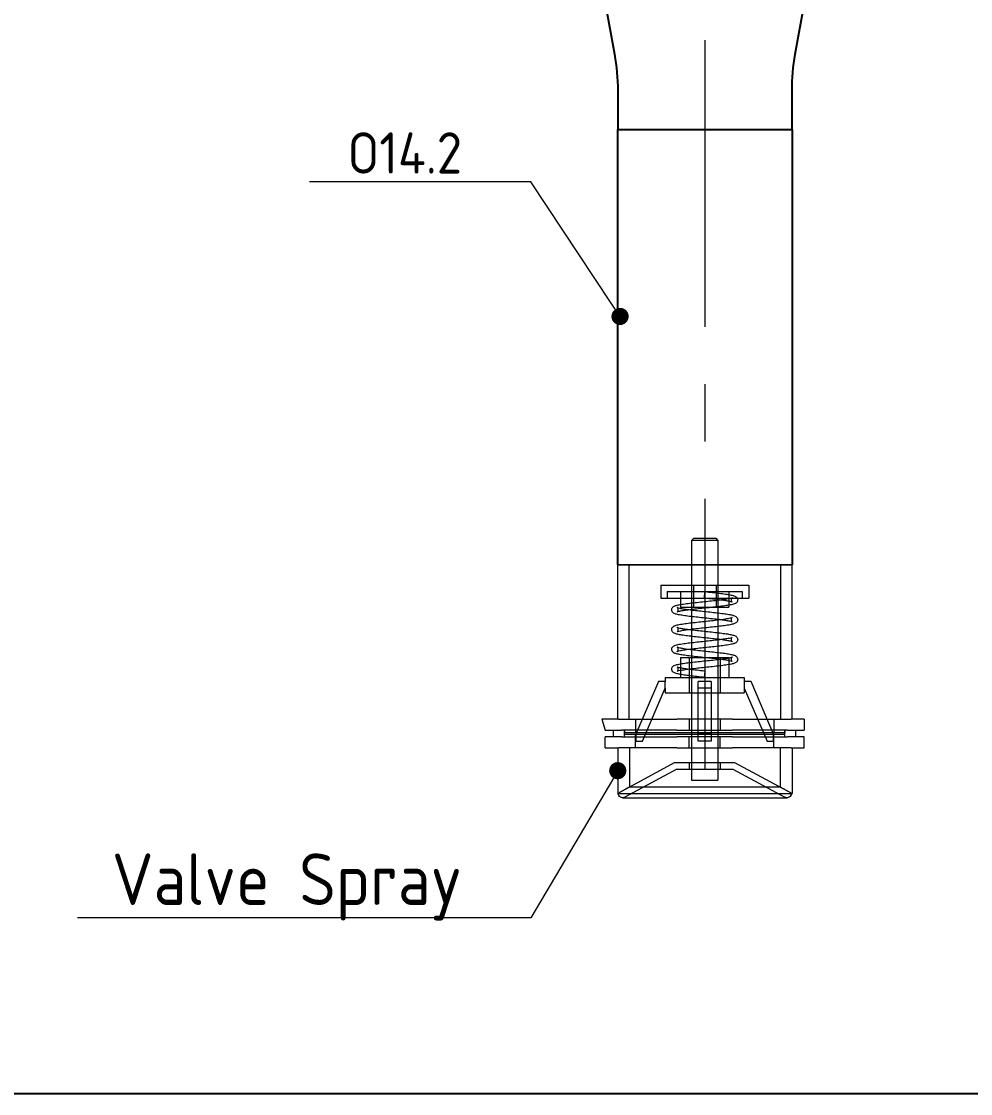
# Model space of a CAD drawing. Header units: millimetres. Extents: x -46397 to 283259, y -8690 to 23983.
# Drawn here: x 183591.6 to 184005.5, y -1791.9 to -1324.3 of the extents above; entities that cross this region are included whole.
import ezdxf
from ezdxf import colors
from ezdxf.entities.mleader import LeaderData, LeaderLine
from ezdxf.math import Vec2, Vec3

# ---------------------------------------------------------------- set-up
doc = ezdxf.new("R2010")
doc.units = ezdxf.units.MM
doc.linetypes.add('CENTER', pattern=[2, 1.25, -0.25, 0.25, -0.25])
for name, color, linetype, lineweight in [('Dtext', 255, 'Continuous', 20), ('DUONGTAM', 1, 'CENTER', 0), ('NETCHINH', 7, 'Continuous', 9), ('ĐƯỜNG ĐẬM', 255, 'Continuous', 25)]:
    doc.layers.add(name, color=color, linetype=linetype, lineweight=lineweight)
doc.styles.add('Arial', font='arial.ttf')
doc.styles.add('Chu va so', font='arial.ttf')
doc.styles.add('TCVN', font='arial.ttf')

# ---------------------------------------------------------------- blocks, each defined once
blk = doc.blocks.new('_Dot')
at = {"color": 0, "linetype": 'ByBlock', "lineweight": -2}
blk.add_line((-0.5, 0), (-1, 0), dxfattribs=at)
at = {"color": 0, "linetype": 'ByBlock', "const_width": 0.5}
blk.add_lwpolyline([(-0.25, 0, 1), (0.25, 0, 1)], format="xyb", close=True, dxfattribs=at)
blk = doc.blocks.new('*U1826')
at = {"lineweight": 25}
for points in [[(0, 0), (2725.31, 0), (2725.31, 1785.22), (0, 1785.22)], [(0, 0), (2060.6, 0), (2060.6, 1785.22), (0, 1785.22)]]:
    blk.add_lwpolyline(points, close=True, dxfattribs=at)
at = {"layer": 'Dtext', "ltscale": 0.1}
for tag, p, height, style in [('REV_3', (2078.16, 670.53), 11.87, 'TCVN'), ('FOR_APPROVAL3', (2196.87, 669.7, -0.11), 14.24, 'TCVN'), ('REV_2', (2078.16, 626.22), 11.87, 'TCVN'), ('FOR_APPROVAL2', (2196.87, 625.38, -0.11), 14.24, 'TCVN'), ('REV_1', (2078.16, 581.9), 11.87, 'TCVN'), ('FOR_APPROVAL1', (2196.87, 581.07, -0.1), 14.24, 'TCVN'), ('NGUOI_VE', (2323.34, 536.96, -0.1), 14.24, 'TCVN'), ('NGUOI_KIEM_2', (2449.21, 536.96, -0.12), 14.24, 'TCVN'), ('NGUOI_DUYET', (2601.25, 536.96, -0.12), 14.24, 'TCVN'), ('REV_0', (2078.16, 537.59), 11.87, 'TCVN'), ('1.1_A4', (2608.88, 27.03, -0.11), 14.24, 'Chu va so'), ('A4_A4', (2656.27, 27.03, -0.11), 14.24, 'Chu va so'), ('REV.', (2695.31, 27.03, -0.11), 14.24, 'Chu va so')]:
    blk.add_attdef(tag, p, '', height=height, dxfattribs=dict(at, style=style))
for tag, p, height, style, width in [('NGAY_REV03', (2108.24, 669.7, -0.11), 12.34, 'TCVN', 0.95), ('NGAY_REV02', (2108.24, 625.38, -0.11), 12.34, 'TCVN', 0.95), ('NGAY_REV01', (2108.24, 581.07, -0.11), 12.34, 'TCVN', 0.95), ('NGAY_REV0', (2108.24, 536.75, -0.12), 12.34, 'TCVN', 0.95), ('DWD.NO', (2107.14, 11.56, -0.11), 18.99, 'Chu va so', 0.85)]:
    blk.add_attdef(tag, p, '', height=height, dxfattribs=dict(at, style=style, width=width))
at = {"layer": 'Dtext', "lineweight": 25, "ltscale": 0.1, "style": 'Chu va so'}
for tag, p, height in [('PROJECT_CODE', (2244.4, 223.15), 28.49), ('TITLE1', (2121.03, 170.18, -0.11), 18.99), ('TITLE2', (2121.03, 125.52, -0.11), 18.99), ('TITLE3', (2121.03, 81.21, -0.11), 18.99)]:
    blk.add_attdef(tag, p, '', height=height, dxfattribs=at)

msp = doc.modelspace()

# ---------------------------------------------------------------- linework, layer by layer
at = {"color": 100, "linetype": 'Continuous', "lineweight": 0, "ltscale": 10, "extrusion": (6.89019e-16, 1, 0)}
for p, q in [((183884.74, -1549.71, -1.5), (183883.79, -1550.67, -1.5)), ((183895.3, -1550.67, -1.5), (183883.79, -1550.67, -1.5)), ((183883.79, -1550.67, -1.5), (183883.79, -1655.22, -1.5)), ((183884.74, -1549.71, -1.5), (183894.34, -1549.71, -1.5)), ((183894.34, -1549.71, -1.5), (183895.3, -1550.67, -1.5)), ((183895.3, -1550.67, -1.5), (183895.3, -1655.22, -1.5)), ((183851.62, -1628.67, -1.5), (183851.62, -1561.32, -1.5)), ((183856.57, -1628.67, -1.5), (183856.57, -1561.32, -1.5)), ((183922.67, -1628.67, -1.5), (183922.67, -1561.32, -1.5)), ((183927.62, -1628.67, -1.5), (183927.62, -1561.32, -1.5)), ((183870.36, -1570.16, -1.5), (183896.12, -1570.16, -1.5)), ((183870.36, -1570.16, -1.5), (183870.36, -1575.91, -1.5)), ((183884.6, -1570.16, -1.5), (183884.6, -1579.75, -1.5)), ((183894.48, -1570.16, -1.5), (183894.48, -1579.75, -1.5)), ((183896.12, -1570.16, -1.5), (183908.72, -1570.16, -1.5)), ((183908.72, -1570.16, -1.5), (183908.72, -1575.91, -1.5)), ((183873.23, -1573.03, -1.5), (183895.13, -1573.03, -1.5)), ((183873.23, -1573.03, -1.5), (183873.23, -1575.91, -1.5)), ((183878.99, -1573.03, -1.5), (183878.99, -1579.75, -1.5)), ((183895.13, -1573.03, -1.5), (183905.85, -1573.03, -1.5)), ((183900.09, -1573.03, -1.5), (183900.09, -1579.75, -1.5)), ((183905.85, -1573.03, -1.5), (183905.85, -1575.91, -1.5)), ((183870.36, -1575.91, -1.5), (183896.12, -1575.91, -1.5)), ((183878.99, -1579.75, -1.5), (183893.16, -1579.75, -1.5)), ((183893.16, -1579.75, -1.5), (183900.09, -1579.75, -1.5)), ((183896.12, -1575.91, -1.5), (183908.72, -1575.91, -1.5)), ((183878.99, -1601.81, -1.5), (183889.54, -1601.81, -1.5)), ((183878.99, -1601.81, -1.5), (183878.99, -1610.44, -1.5)), ((183882.83, -1601.81, -1.5), (183882.83, -1617.16, -1.5)), ((183889.54, -1601.81, -1.5), (183900.09, -1601.81, -1.5)), ((183896.25, -1601.81, -1.5), (183896.25, -1617.16, -1.5)), ((183900.09, -1601.81, -1.5), (183900.09, -1610.44, -1.5)), ((183889.54, -1609, -1.5), (183889.69, -1607.57, -1.5)), ((183869.33, -1612.21, -1.5), (183859.48, -1635.23, -1.5)), ((183872.28, -1612.21, -1.5), (183869.33, -1612.21, -1.5)), ((183872.28, -1610.44, -1.5), (183889.54, -1610.44, -1.5)), ((183872.28, -1610.44, -1.5), (183872.28, -1612.21, -1.5)), ((183872.28, -1615.09, -1.5), (183872.28, -1612.21, -1.5)), ((183892.42, -1612.21, -1.5), (183886.66, -1612.21, -1.5)), ((183886.66, -1635.23, -1.5), (183886.66, -1612.21, -1.5)), ((183889.39, -1610.43, -1.5), (183889.54, -1609, -1.5)), ((183889.54, -1610.44, -1.5), (183906.81, -1610.44, -1.5)), ((183892.42, -1612.21, -1.5), (183892.42, -1635.23, -1.5)), ((183906.81, -1610.44, -1.5), (183906.81, -1612.21, -1.5)), ((183906.81, -1612.21, -1.5), (183906.81, -1615.09, -1.5)), ((183909.75, -1612.21, -1.5), (183906.81, -1612.21, -1.5)), ((183919.6, -1635.23, -1.5), (183909.75, -1612.21, -1.5)), ((183862.36, -1638.26, -1.5), (183872.28, -1615.09, -1.5)), ((183872.28, -1615.09, -1.5), (183872.28, -1617.16, -1.5)), ((183872.28, -1617.16, -1.5), (183889.54, -1617.16, -1.5)), ((183892.42, -1615.09, -1.5), (183886.66, -1615.09, -1.5)), ((183889.54, -1617.16, -1.5), (183906.81, -1617.16, -1.5)), ((183906.81, -1615.09, -1.5), (183916.72, -1638.26, -1.5)), ((183906.81, -1615.09, -1.5), (183906.81, -1617.16, -1.5)), ((183851.98, -1628.67, -1.5), (183844.67, -1628.67, -1.5)), ((183844.67, -1628.67, -1.5), (183846.14, -1633.46, -1.5)), ((183851.98, -1628.67, -1.5), (183877.38, -1628.67, -1.5)), ((183859.33, -1628.67, -1.5), (183859.33, -1634.42, -1.5)), ((183901.7, -1628.67, -1.5), (183877.38, -1628.67, -1.5)), ((183882.83, -1628.67, -1.5), (183882.83, -1633.46, -1.5)), ((183896.25, -1628.67, -1.5), (183896.25, -1633.46, -1.5)), ((183901.7, -1628.67, -1.5), (183927.26, -1628.67, -1.5)), ((183919.75, -1628.67, -1.5), (183919.75, -1634.42, -1.5)), ((183932.94, -1628.67, -1.5), (183927.26, -1628.67, -1.5)), ((183932.94, -1628.67, -1.5), (183932.94, -1633.46, -1.5)), ((183846.14, -1633.46, -1.5), (183853.45, -1633.46, -1.5)), ((183853.45, -1636.34, -1.5), (183846.14, -1636.34, -1.5)), ((183846.14, -1641.13, -1.5), (183846.14, -1636.34, -1.5)), ((183849.73, -1636.34, -1.5), (183849.73, -1633.46, -1.5)), ((183877.38, -1633.46, -1.5), (183853.45, -1633.46, -1.5)), ((183853.45, -1636.34, -1.5), (183877.38, -1636.34, -1.5)), ((183854.53, -1633.46, -1.5), (183854.53, -1634.42, -1.5)), ((183854.53, -1636.34, -1.5), (183854.53, -1633.46, -1.5)), ((183854.53, -1634.42, -1.5), (183924.55, -1634.42, -1.5)), ((183924.55, -1635.38, -1.5), (183854.53, -1635.38, -1.5)), ((183854.53, -1636.34, -1.5), (183854.53, -1635.38, -1.5)), ((183859.33, -1641.13, -1.5), (183859.33, -1635.38, -1.5)), ((183859.48, -1635.23, -1.5), (183859.48, -1638.26, -1.5)), ((183877.38, -1633.46, -1.5), (183901.7, -1633.46, -1.5)), ((183901.7, -1636.34, -1.5), (183877.38, -1636.34, -1.5)), ((183882.83, -1641.13, -1.5), (183882.83, -1636.34, -1.5)), ((183892.42, -1635.23, -1.5), (183886.66, -1635.23, -1.5)), ((183886.66, -1638.26, -1.5), (183886.66, -1635.23, -1.5)), ((183892.42, -1635.23, -1.5), (183892.42, -1638.26, -1.5)), ((183896.25, -1641.13, -1.5), (183896.25, -1636.34, -1.5)), ((183925.63, -1633.46, -1.5), (183901.7, -1633.46, -1.5)), ((183901.7, -1636.34, -1.5), (183925.63, -1636.34, -1.5)), ((183919.6, -1638.26, -1.5), (183919.6, -1635.23, -1.5)), ((183919.75, -1641.13, -1.5), (183919.75, -1635.38, -1.5)), ((183924.55, -1633.46, -1.5), (183924.55, -1634.42, -1.5)), ((183924.55, -1636.34, -1.5), (183924.55, -1633.46, -1.5)), ((183924.55, -1636.34, -1.5), (183924.55, -1635.38, -1.5)), ((183925.63, -1633.46, -1.5), (183932.94, -1633.46, -1.5)), ((183932.94, -1636.34, -1.5), (183925.63, -1636.34, -1.5)), ((183929.35, -1636.34, -1.5), (183929.35, -1633.46, -1.5)), ((183932.94, -1641.13, -1.5), (183932.94, -1636.34, -1.5)), ((183846.14, -1641.13, -1.5), (183851.98, -1641.13, -1.5)), ((183851.62, -1641.13, -1.5), (183851.62, -1661.11, -1.5)), ((183877.38, -1641.13, -1.5), (183851.98, -1641.13, -1.5)), ((183856.78, -1641.13, -1.5), (183856.78, -1658.13, -1.5)), ((183859.48, -1638.26, -1.5), (183862.36, -1638.26, -1.5)), ((183877.38, -1641.13, -1.5), (183901.7, -1641.13, -1.5)), ((183892.42, -1638.26, -1.5), (183886.66, -1638.26, -1.5)), ((183927.26, -1641.13, -1.5), (183901.7, -1641.13, -1.5)), ((183916.72, -1638.26, -1.5), (183919.6, -1638.26, -1.5)), ((183922.47, -1641.13, -1.5), (183922.47, -1658.13, -1.5)), ((183927.26, -1641.13, -1.5), (183932.94, -1641.13, -1.5)), ((183927.62, -1641.13, -1.5), (183927.62, -1661.11, -1.5)), ((183876.57, -1647.55, -1.5), (183851.62, -1661.11, -1.5)), ((183877.34, -1650.43, -1.5), (183854.72, -1662.64, -1.5)), ((183876.57, -1647.55, -1.5), (183890.72, -1647.55, -1.5)), ((183877.34, -1650.43, -1.5), (183890.65, -1650.43, -1.5)), ((183882.83, -1647.55, -1.5), (183882.83, -1650.43, -1.5)), ((183890.65, -1650.43, -1.5), (183901.74, -1650.43, -1.5)), ((183890.72, -1647.55, -1.5), (183902.51, -1647.55, -1.5)), ((183896.25, -1647.55, -1.5), (183896.25, -1650.43, -1.5)), ((183901.74, -1650.43, -1.5), (183924.52, -1662.64, -1.5)), ((183902.51, -1647.55, -1.5), (183927.62, -1661.11, -1.5)), ((183883.79, -1655.22, -1.5), (183895.3, -1655.22, -1.5)), ((183856.78, -1658.13, -1.5), (183851.62, -1661.11, -1.5)), ((183856.78, -1658.13, -1.5), (183922.47, -1658.13, -1.5)), ((183922.47, -1658.13, -1.5), (183927.62, -1661.11, -1.5)), ((183851.62, -1661.11, -1.5), (183892.86, -1661.11, -1.5)), ((183852.1, -1661.94, -1.5), (183851.62, -1661.11, -1.5)), ((183851.62, -1661.11, -1.5), (183927.62, -1661.11, -1.5)), ((183853.76, -1662.9, -1.5), (183925.48, -1662.9, -1.5)), ((183892.86, -1661.11, -1.5), (183927.62, -1661.11, -1.5)), ((183927.14, -1661.94, -1.5), (183927.62, -1661.11, -1.5))]:
    msp.add_line(p, q, dxfattribs=at)
at = {"color": 2, "linetype": 'Continuous', "lineweight": 0, "ltscale": 10, "extrusion": (6.89019e-16, 1, 0)}
for p, q in [((183851.62, -1561.32, -3), (183889.54, -1561.32, -3)), ((183927.62, -1561.32, -1.5), (183851.62, -1561.32, -1.5))]:
    msp.add_line(p, q, dxfattribs=at)
at = {"color": 100, "linetype": 'Continuous', "lineweight": 0, "ltscale": 10}
msp.add_line((183851.62, -1561.32, -1.5), (183927.62, -1561.32, -1.5), dxfattribs=at)
at = {"color": 100, "linetype": 'Continuous', "lineweight": 0, "ltscale": 10, "extrusion": (0, 0, -1)}
for centre, start, end in [((-183853.76, -1660.98, 1.5), 270, 330), ((-183853.76, -1660.98, 1.5), 240, 270), ((-183925.48, -1660.98, 1.5), 270, 300), ((-183925.48, -1660.98, 1.5), 210, 270)]:
    msp.add_arc(centre, 1.92, start, end, dxfattribs=at)
at = {"color": 100, "linetype": 'Continuous', "lineweight": 0, "ltscale": 10}
for points, knots in [([(183889.39, -1610.43, -1.5), (183888.31, -1610.32, -1.5), (183887.22, -1610.2, -1.5), (183885.13, -1609.97, -1.5), (183884.12, -1609.86, -1.5), (183882.22, -1609.63, -1.5), (183881.33, -1609.51, -1.5), (183879.72, -1609.28, -1.5), (183879, -1609.16, -1.5), (183877.75, -1608.92, -1.5), (183877.23, -1608.8, -1.5), (183876.55, -1608.56, -1.5), (183876.32, -1608.48, -1.5), (183875.87, -1608.21, -1.5), (183875.61, -1608.03, -1.5), (183875.32, -1607.56, -1.5), (183875.24, -1607.41, -1.5), (183875.15, -1607.02, -1.5), (183875.14, -1606.77, -1.5), (183875.22, -1606.34, -1.5), (183875.3, -1606.15, -1.5), (183875.5, -1605.82, -1.5), (183875.63, -1605.69, -1.5), (183875.89, -1605.46, -1.5), (183876.04, -1605.37, -1.5), (183876.46, -1605.15, -1.5), (183876.73, -1605.05, -1.5), (183877.57, -1604.81, -1.5), (183878.2, -1604.67, -1.5), (183879.7, -1604.41, -1.5), (183880.57, -1604.28, -1.5), (183882.41, -1604.03, -1.5), (183883.38, -1603.92, -1.5), (183885.41, -1603.68, -1.5), (183886.47, -1603.57, -1.5), (183888.62, -1603.34, -1.5), (183889.71, -1603.22, -1.5), (183891.85, -1602.99, -1.5), (183892.92, -1602.88, -1.5), (183894.92, -1602.65, -1.5), (183895.88, -1602.54, -1.5), (183897.62, -1602.31, -1.5), (183898.42, -1602.2, -1.5), (183899.78, -1601.98, -1.5), (183900.35, -1601.87, -1.5), (183901.2, -1601.67, -1.5), (183901.5, -1601.56, -1.5), (183901.55, -1601.53, -1.5), (183901.55, -1601.53, -1.5), (183901.55, -1601.53, -1.5), (183901.52, -1601.55, -1.5), (183901.41, -1601.64, -1.5), (183901.36, -1601.69, -1.5), (183901.22, -1601.87, -1.5), (183901.14, -1602.02, -1.5), (183901.07, -1602.3, -1.5), (183901.05, -1602.41, -1.5), (183901.05, -1602.72, -1.5), (183901.1, -1602.92, -1.5), (183901.24, -1603.21, -1.5), (183901.32, -1603.32, -1.5), (183901.45, -1603.45, -1.5), (183901.5, -1603.49, -1.5), (183901.55, -1603.52, -1.5), (183901.55, -1603.52, -1.5), (183901.55, -1603.52, -1.5), (183901.55, -1603.52, -1.5), (183901.5, -1603.5, -1.5), (183901.41, -1603.46, -1.5), (183901.08, -1603.36, -1.5), (183900.78, -1603.28, -1.5), (183899.96, -1603.11, -1.5), (183899.4, -1603.01, -1.5), (183898.08, -1602.81, -1.5), (183897.29, -1602.7, -1.5), (183895.56, -1602.48, -1.5), (183894.6, -1602.37, -1.5), (183892.61, -1602.14, -1.5), (183891.55, -1602.03, -1.5), (183889.43, -1601.8, -1.5), (183888.34, -1601.69, -1.5), (183886.23, -1601.46, -1.5), (183885.18, -1601.35, -1.5), (183883.21, -1601.12, -1.5), (183882.26, -1601, -1.5), (183880.54, -1600.77, -1.5), (183879.75, -1600.66, -1.5), (183878.38, -1600.42, -1.5), (183877.79, -1600.3, -1.5), (183876.77, -1600.03, -1.5), (183876.37, -1599.92, -1.5), (183875.82, -1599.53, -1.5), (183875.72, -1599.45, -1.5), (183875.52, -1599.24, -1.5), (183875.42, -1599.11, -1.5), (183875.23, -1598.74, -1.5), (183875.15, -1598.48, -1.5), (183875.15, -1598, -1.5), (183875.2, -1597.78, -1.5), (183875.36, -1597.41, -1.5), (183875.46, -1597.25, -1.5), (183875.71, -1596.98, -1.5), (183875.84, -1596.88, -1.5), (183876.16, -1596.66, -1.5), (183876.34, -1596.58, -1.5), (183876.93, -1596.34, -1.5), (183877.38, -1596.23, -1.5), (183878.6, -1595.96, -1.5), (183879.43, -1595.82, -1.5), (183881.2, -1595.56, -1.5), (183882.12, -1595.44, -1.5), (183884.07, -1595.2, -1.5), (183885.1, -1595.08, -1.5), (183887.21, -1594.85, -1.5), (183888.3, -1594.74, -1.5), (183890.46, -1594.51, -1.5), (183891.54, -1594.39, -1.5), (183893.62, -1594.17, -1.5), (183894.63, -1594.05, -1.5), (183896.51, -1593.83, -1.5), (183897.38, -1593.71, -1.5), (183898.92, -1593.49, -1.5), (183899.6, -1593.38, -1.5), (183900.68, -1593.17, -1.5), (183901.11, -1593.06, -1.5), (183901.46, -1592.94, -1.5), (183901.54, -1592.91, -1.5), (183901.55, -1592.9, -1.5), (183901.55, -1592.9, -1.5), (183901.55, -1592.9, -1.5), (183901.53, -1592.91, -1.5), (183901.44, -1592.99, -1.5), (183901.39, -1593.03, -1.5), (183901.25, -1593.19, -1.5), (183901.16, -1593.34, -1.5), (183901.07, -1593.63, -1.5), (183901.05, -1593.76, -1.5), (183901.05, -1594.09, -1.5), (183901.1, -1594.28, -1.5), (183901.23, -1594.57, -1.5), (183901.32, -1594.68, -1.5), (183901.45, -1594.82, -1.5), (183901.5, -1594.86, -1.5), (183901.54, -1594.89, -1.5), (183901.55, -1594.89, -1.5), (183901.55, -1594.89, -1.5), (183901.55, -1594.89, -1.5), (183901.5, -1594.87, -1.5), (183901.41, -1594.83, -1.5), (183901.09, -1594.73, -1.5), (183900.79, -1594.65, -1.5), (183899.98, -1594.48, -1.5), (183899.43, -1594.38, -1.5), (183898.11, -1594.18, -1.5), (183897.32, -1594.07, -1.5), (183895.6, -1593.85, -1.5), (183894.64, -1593.74, -1.5), (183892.65, -1593.52, -1.5), (183891.59, -1593.4, -1.5), (183889.47, -1593.18, -1.5), (183888.38, -1593.06, -1.5), (183886.27, -1592.83, -1.5), (183885.22, -1592.72, -1.5), (183883.24, -1592.49, -1.5), (183882.3, -1592.38, -1.5), (183880.57, -1592.14, -1.5), (183879.78, -1592.03, -1.5), (183878.4, -1591.79, -1.5), (183877.81, -1591.67, -1.5), (183876.79, -1591.4, -1.5), (183876.38, -1591.29, -1.5), (183875.84, -1590.91, -1.5), (183875.74, -1590.83, -1.5), (183875.53, -1590.62, -1.5), (183875.43, -1590.49, -1.5), (183875.23, -1590.12, -1.5), (183875.15, -1589.85, -1.5), (183875.15, -1589.37, -1.5), (183875.2, -1589.15, -1.5), (183875.35, -1588.78, -1.5), (183875.46, -1588.62, -1.5), (183875.7, -1588.35, -1.5), (183875.83, -1588.25, -1.5), (183876.15, -1588.03, -1.5), (183876.34, -1587.95, -1.5), (183876.93, -1587.71, -1.5), (183877.37, -1587.59, -1.5), (183878.59, -1587.33, -1.5), (183879.41, -1587.19, -1.5), (183881.18, -1586.93, -1.5), (183882.11, -1586.81, -1.5), (183884.06, -1586.57, -1.5), (183885.09, -1586.45, -1.5), (183887.19, -1586.22, -1.5), (183888.28, -1586.11, -1.5), (183890.44, -1585.88, -1.5), (183891.53, -1585.76, -1.5), (183893.61, -1585.54, -1.5), (183894.62, -1585.42, -1.5), (183896.49, -1585.19, -1.5), (183897.37, -1585.08, -1.5), (183898.91, -1584.86, -1.5), (183899.59, -1584.75, -1.5), (183900.68, -1584.53, -1.5), (183901.1, -1584.43, -1.5), (183901.46, -1584.31, -1.5), (183901.53, -1584.28, -1.5), (183901.55, -1584.27, -1.5), (183901.55, -1584.27, -1.5), (183901.55, -1584.27, -1.5), (183901.53, -1584.28, -1.5), (183901.44, -1584.35, -1.5), (183901.39, -1584.4, -1.5), (183901.25, -1584.56, -1.5), (183901.16, -1584.71, -1.5), (183901.07, -1585, -1.5), (183901.05, -1585.13, -1.5), (183901.05, -1585.45, -1.5), (183901.1, -1585.65, -1.5), (183901.23, -1585.94, -1.5), (183901.32, -1586.05, -1.5), (183901.45, -1586.19, -1.5), (183901.5, -1586.22, -1.5), (183901.54, -1586.25, -1.5), (183901.55, -1586.26, -1.5), (183901.55, -1586.26, -1.5), (183901.55, -1586.25, -1.5), (183901.5, -1586.23, -1.5), (183901.41, -1586.2, -1.5), (183901.09, -1586.1, -1.5), (183900.79, -1586.02, -1.5), (183899.98, -1585.85, -1.5), (183899.43, -1585.75, -1.5), (183898.11, -1585.55, -1.5), (183897.32, -1585.44, -1.5), (183895.6, -1585.22, -1.5), (183894.64, -1585.11, -1.5), (183892.65, -1584.88, -1.5), (183891.59, -1584.77, -1.5), (183889.47, -1584.54, -1.5), (183888.39, -1584.43, -1.5), (183886.27, -1584.2, -1.5), (183885.22, -1584.09, -1.5), (183883.25, -1583.86, -1.5), (183882.3, -1583.74, -1.5), (183880.58, -1583.51, -1.5), (183879.79, -1583.39, -1.5), (183878.4, -1583.16, -1.5), (183877.81, -1583.04, -1.5), (183876.79, -1582.77, -1.5), (183876.39, -1582.66, -1.5), (183875.84, -1582.28, -1.5), (183875.74, -1582.2, -1.5), (183875.53, -1581.99, -1.5), (183875.43, -1581.86, -1.5), (183875.23, -1581.48, -1.5), (183875.15, -1581.22, -1.5), (183875.15, -1580.74, -1.5), (183875.2, -1580.52, -1.5), (183875.35, -1580.15, -1.5), (183875.46, -1579.99, -1.5), (183875.7, -1579.72, -1.5), (183875.83, -1579.61, -1.5), (183876.15, -1579.4, -1.5), (183876.34, -1579.32, -1.5), (183876.93, -1579.08, -1.5), (183877.37, -1578.96, -1.5), (183878.59, -1578.7, -1.5), (183879.41, -1578.56, -1.5), (183881.18, -1578.3, -1.5), (183882.11, -1578.17, -1.5), (183884.05, -1577.94, -1.5), (183885.09, -1577.82, -1.5), (183887.19, -1577.59, -1.5), (183888.28, -1577.47, -1.5), (183890.44, -1577.25, -1.5), (183891.52, -1577.13, -1.5), (183893.61, -1576.9, -1.5), (183894.62, -1576.79, -1.5), (183896.49, -1576.56, -1.5), (183897.37, -1576.45, -1.5), (183898.91, -1576.23, -1.5), (183899.59, -1576.11, -1.5), (183900.68, -1575.9, -1.5), (183901.1, -1575.8, -1.5), (183901.46, -1575.68, -1.5), (183901.53, -1575.65, -1.5), (183901.55, -1575.64, -1.5), (183901.55, -1575.64, -1.5), (183901.55, -1575.64, -1.5), (183901.53, -1575.65, -1.5), (183901.44, -1575.72, -1.5), (183901.39, -1575.76, -1.5), (183901.25, -1575.93, -1.5), (183901.16, -1576.07, -1.5), (183901.07, -1576.37, -1.5), (183901.05, -1576.5, -1.5), (183901.05, -1576.82, -1.5), (183901.1, -1577.01, -1.5), (183901.23, -1577.31, -1.5), (183901.32, -1577.42, -1.5), (183901.45, -1577.56, -1.5), (183901.5, -1577.59, -1.5), (183901.54, -1577.62, -1.5), (183901.55, -1577.62, -1.5), (183901.55, -1577.62, -1.5), (183901.55, -1577.62, -1.5), (183901.5, -1577.6, -1.5), (183901.41, -1577.57, -1.5), (183901.09, -1577.46, -1.5), (183900.79, -1577.39, -1.5), (183899.98, -1577.22, -1.5), (183899.43, -1577.12, -1.5), (183898.11, -1576.91, -1.5), (183897.32, -1576.81, -1.5), (183895.6, -1576.59, -1.5), (183894.64, -1576.48, -1.5), (183892.65, -1576.25, -1.5), (183891.59, -1576.14, -1.5), (183890.16, -1575.98, -1.5), (183889.77, -1575.94, -1.5), (183889.39, -1575.9, -1.5)], [0, 0, 0, 0, 3.255534, 3.255534, 6.500808, 6.500808, 9.763637, 9.763637, 13.056435, 13.056435, 16.42585, 16.42585, 18.286255, 18.286255, 20.075659, 20.075659, 20.7934, 20.7934, 21.709382, 21.709382, 22.556893, 22.556893, 23.449854, 23.449854, 24.58777, 24.58777, 26.861886, 26.861886, 30.573441, 30.573441, 34.172372, 34.172372, 37.508091, 37.508091, 40.787111, 40.787111, 44.042417, 44.042417, 47.28224, 47.28224, 50.507175, 50.507175, 53.711307, 53.711307, 56.87464, 56.87464, 59.929212, 59.929212, 60.20495, 60.20495, 61.192695, 61.192695, 61.789121, 61.789121, 62.618379, 62.618379, 63.118392, 63.118392, 63.96873, 63.96873, 64.75738, 64.75738, 65.523724, 65.523724, 66.032528, 66.032528, 66.464988, 66.464988, 67.9071, 67.9071, 70.207211, 70.207211, 73.053605, 73.053605, 76.133651, 76.133651, 79.302651, 79.302651, 82.508693, 82.508693, 85.734598, 85.734598, 88.97513, 88.97513, 92.231133, 92.231133, 95.510818, 95.510818, 98.842914, 98.842914, 102.365148, 102.365148, 103.116393, 103.116393, 103.891665, 103.891665, 104.937146, 104.937146, 105.78861, 105.78861, 106.650756, 106.650756, 107.630358, 107.630358, 109.166168, 109.166168, 112.366785, 112.366785, 116.288201, 116.288201, 119.690678, 119.690678, 122.986961, 122.986961, 126.250865, 126.250865, 129.497003, 129.497003, 132.728698, 132.728698, 135.943175, 135.943175, 139.128391, 139.128391, 142.244953, 142.244953, 143.661209, 143.661209, 143.833986, 143.833986, 144.714526, 144.714526, 145.321743, 145.321743, 146.176572, 146.176572, 146.748439, 146.748439, 147.587061, 147.587061, 148.377983, 148.377983, 149.143666, 149.143666, 149.662644, 149.662644, 150.080849, 150.080849, 151.514329, 151.514329, 153.801968, 153.801968, 156.643951, 156.643951, 159.722115, 159.722115, 162.890399, 162.890399, 166.096101, 166.096101, 169.321792, 169.321792, 172.562137, 172.562137, 175.817903, 175.817903, 179.097161, 179.097161, 182.428144, 182.428144, 185.945, 185.945, 186.706888, 186.706888, 187.507652, 187.507652, 188.562358, 188.562358, 189.413597, 189.413597, 190.275538, 190.275538, 191.253708, 191.253708, 192.783102, 192.783102, 195.975204, 195.975204, 199.899689, 199.899689, 203.303338, 203.303338, 206.599876, 206.599876, 209.863897, 209.863897, 213.110113, 213.110113, 216.341886, 216.341886, 219.556473, 219.556473, 222.741905, 222.741905, 225.859044, 225.859044, 227.276584, 227.276584, 227.464124, 227.464124, 228.335646, 228.335646, 228.946497, 228.946497, 229.803211, 229.803211, 230.378547, 230.378547, 231.216578, 231.216578, 232.007615, 232.007615, 232.773265, 232.773265, 233.292756, 233.292756, 233.710244, 233.710244, 235.143291, 235.143291, 237.430301, 237.430301, 240.272062, 240.272062, 243.35013, 243.35013, 246.518377, 246.518377, 249.724062, 249.724062, 252.949743, 252.949743, 256.190078, 256.190078, 259.445833, 259.445833, 262.725069, 262.725069, 266.055997, 266.055997, 269.572585, 269.572585, 270.335012, 270.335012, 271.137096, 271.137096, 272.192268, 272.192268, 273.043492, 273.043492, 273.905425, 273.905425, 274.883536, 274.883536, 276.412664, 276.412664, 279.604408, 279.604408, 283.529019, 283.529019, 286.932717, 286.932717, 290.229266, 290.229266, 293.493291, 293.493291, 296.739511, 296.739511, 299.971287, 299.971287, 303.185879, 303.185879, 306.37132, 306.37132, 309.488483, 309.488483, 310.906077, 310.906077, 311.094235, 311.094235, 311.965379, 311.965379, 312.576383, 312.576383, 313.433176, 313.433176, 314.008657, 314.008657, 314.846663, 314.846663, 315.637704, 315.637704, 316.403354, 316.403354, 316.922866, 316.922866, 317.340324, 317.340324, 318.773353, 318.773353, 321.060337, 321.060337, 323.902088, 323.902088, 326.980152, 326.980152, 330.148398, 330.148398, 333.354083, 333.354083, 334.509452, 334.509452, 334.509452, 334.509452]), ([(183889.69, -1573.04, -1.5), (183890.77, -1573.16, -1.5), (183891.86, -1573.27, -1.5), (183893.95, -1573.5, -1.5), (183894.96, -1573.61, -1.5), (183896.86, -1573.84, -1.5), (183897.76, -1573.96, -1.5), (183899.36, -1574.19, -1.5), (183900.08, -1574.31, -1.5), (183901.33, -1574.55, -1.5), (183901.85, -1574.68, -1.5), (183902.54, -1574.91, -1.5), (183902.76, -1575, -1.5), (183903.21, -1575.26, -1.5), (183903.47, -1575.44, -1.5), (183903.76, -1575.91, -1.5), (183903.84, -1576.07, -1.5), (183903.93, -1576.46, -1.5), (183903.94, -1576.7, -1.5), (183903.86, -1577.13, -1.5), (183903.78, -1577.33, -1.5), (183903.58, -1577.65, -1.5), (183903.45, -1577.78, -1.5), (183903.19, -1578.01, -1.5), (183903.04, -1578.1, -1.5), (183902.62, -1578.33, -1.5), (183902.35, -1578.42, -1.5), (183901.51, -1578.67, -1.5), (183900.88, -1578.8, -1.5), (183899.38, -1579.07, -1.5), (183898.51, -1579.2, -1.5), (183896.67, -1579.44, -1.5), (183895.7, -1579.56, -1.5), (183893.67, -1579.79, -1.5), (183892.61, -1579.91, -1.5), (183890.46, -1580.14, -1.5), (183889.37, -1580.25, -1.5), (183887.23, -1580.48, -1.5), (183886.17, -1580.6, -1.5), (183884.16, -1580.82, -1.5), (183883.2, -1580.94, -1.5), (183881.46, -1581.16, -1.5), (183880.66, -1581.28, -1.5), (183879.3, -1581.5, -1.5), (183878.73, -1581.61, -1.5), (183877.88, -1581.81, -1.5), (183877.59, -1581.91, -1.5), (183877.53, -1581.94, -1.5), (183877.53, -1581.94, -1.5), (183877.53, -1581.94, -1.5), (183877.56, -1581.93, -1.5), (183877.67, -1581.83, -1.5), (183877.72, -1581.78, -1.5), (183877.86, -1581.61, -1.5), (183877.94, -1581.46, -1.5), (183878.01, -1581.18, -1.5), (183878.03, -1581.06, -1.5), (183878.03, -1580.75, -1.5), (183877.98, -1580.56, -1.5), (183877.84, -1580.26, -1.5), (183877.76, -1580.16, -1.5), (183877.63, -1580.02, -1.5), (183877.58, -1579.99, -1.5), (183877.54, -1579.96, -1.5), (183877.53, -1579.95, -1.5), (183877.53, -1579.95, -1.5), (183877.53, -1579.96, -1.5), (183877.58, -1579.98, -1.5), (183877.67, -1580.01, -1.5), (183878, -1580.12, -1.5), (183878.3, -1580.19, -1.5), (183879.12, -1580.36, -1.5), (183879.68, -1580.46, -1.5), (183881, -1580.67, -1.5), (183881.79, -1580.77, -1.5), (183883.52, -1580.99, -1.5), (183884.48, -1581.11, -1.5), (183886.47, -1581.33, -1.5), (183887.53, -1581.44, -1.5), (183889.65, -1581.67, -1.5), (183890.74, -1581.78, -1.5), (183892.85, -1582.01, -1.5), (183893.9, -1582.13, -1.5), (183895.88, -1582.36, -1.5), (183896.82, -1582.47, -1.5), (183898.54, -1582.7, -1.5), (183899.33, -1582.82, -1.5), (183900.7, -1583.06, -1.5), (183901.3, -1583.18, -1.5), (183902.31, -1583.45, -1.5), (183902.71, -1583.56, -1.5), (183903.26, -1583.94, -1.5), (183903.36, -1584.02, -1.5), (183903.56, -1584.23, -1.5), (183903.66, -1584.36, -1.5), (183903.86, -1584.73, -1.5), (183903.93, -1585, -1.5), (183903.93, -1585.48, -1.5), (183903.88, -1585.69, -1.5), (183903.73, -1586.07, -1.5), (183903.62, -1586.23, -1.5), (183903.38, -1586.49, -1.5), (183903.24, -1586.6, -1.5), (183902.92, -1586.81, -1.5), (183902.74, -1586.9, -1.5), (183902.15, -1587.13, -1.5), (183901.7, -1587.25, -1.5), (183900.48, -1587.51, -1.5), (183899.65, -1587.66, -1.5), (183897.88, -1587.92, -1.5), (183896.96, -1588.04, -1.5), (183895.01, -1588.27, -1.5), (183893.98, -1588.39, -1.5), (183891.87, -1588.62, -1.5), (183890.78, -1588.74, -1.5), (183888.62, -1588.96, -1.5), (183887.54, -1589.08, -1.5), (183885.46, -1589.31, -1.5), (183884.45, -1589.42, -1.5), (183882.57, -1589.65, -1.5), (183881.7, -1589.76, -1.5), (183880.16, -1589.99, -1.5), (183879.48, -1590.1, -1.5), (183878.4, -1590.31, -1.5), (183877.97, -1590.42, -1.5), (183877.62, -1590.53, -1.5), (183877.55, -1590.56, -1.5), (183877.53, -1590.57, -1.5), (183877.53, -1590.57, -1.5), (183877.53, -1590.57, -1.5), (183877.55, -1590.56, -1.5), (183877.64, -1590.49, -1.5), (183877.69, -1590.44, -1.5), (183877.83, -1590.28, -1.5), (183877.92, -1590.13, -1.5), (183878.01, -1589.84, -1.5), (183878.03, -1589.71, -1.5), (183878.03, -1589.39, -1.5), (183877.98, -1589.19, -1.5), (183877.85, -1588.9, -1.5), (183877.76, -1588.79, -1.5), (183877.63, -1588.65, -1.5), (183877.58, -1588.62, -1.5), (183877.54, -1588.59, -1.5), (183877.53, -1588.58, -1.5), (183877.53, -1588.58, -1.5), (183877.53, -1588.59, -1.5), (183877.58, -1588.61, -1.5), (183877.67, -1588.64, -1.5), (183878, -1588.75, -1.5), (183878.29, -1588.82, -1.5), (183879.1, -1588.99, -1.5), (183879.65, -1589.09, -1.5), (183880.97, -1589.29, -1.5), (183881.76, -1589.4, -1.5), (183883.49, -1589.62, -1.5), (183884.44, -1589.73, -1.5), (183886.43, -1589.96, -1.5), (183887.49, -1590.07, -1.5), (183889.61, -1590.3, -1.5), (183890.7, -1590.41, -1.5), (183892.81, -1590.64, -1.5), (183893.86, -1590.75, -1.5), (183895.84, -1590.98, -1.5), (183896.78, -1591.1, -1.5), (183898.51, -1591.33, -1.5), (183899.3, -1591.45, -1.5), (183900.68, -1591.68, -1.5), (183901.27, -1591.81, -1.5), (183902.29, -1592.08, -1.5), (183902.7, -1592.19, -1.5), (183903.24, -1592.56, -1.5), (183903.34, -1592.64, -1.5), (183903.55, -1592.85, -1.5), (183903.66, -1592.98, -1.5), (183903.85, -1593.36, -1.5), (183903.93, -1593.63, -1.5), (183903.93, -1594.11, -1.5), (183903.88, -1594.32, -1.5), (183903.73, -1594.7, -1.5), (183903.62, -1594.86, -1.5), (183903.38, -1595.13, -1.5), (183903.25, -1595.23, -1.5), (183902.93, -1595.44, -1.5), (183902.74, -1595.53, -1.5), (183902.15, -1595.76, -1.5), (183901.71, -1595.88, -1.5), (183900.49, -1596.15, -1.5), (183899.67, -1596.29, -1.5), (183897.9, -1596.55, -1.5), (183896.97, -1596.67, -1.5), (183895.03, -1596.9, -1.5), (183893.99, -1597.02, -1.5), (183891.89, -1597.25, -1.5), (183890.8, -1597.37, -1.5), (183888.64, -1597.6, -1.5), (183887.56, -1597.71, -1.5), (183885.47, -1597.94, -1.5), (183884.46, -1598.05, -1.5), (183882.59, -1598.28, -1.5), (183881.71, -1598.39, -1.5), (183880.17, -1598.62, -1.5), (183879.49, -1598.73, -1.5), (183878.41, -1598.94, -1.5), (183877.98, -1599.05, -1.5), (183877.62, -1599.16, -1.5), (183877.55, -1599.2, -1.5), (183877.53, -1599.21, -1.5), (183877.53, -1599.21, -1.5), (183877.53, -1599.21, -1.5), (183877.55, -1599.19, -1.5), (183877.64, -1599.12, -1.5), (183877.69, -1599.08, -1.5), (183877.83, -1598.91, -1.5), (183877.92, -1598.77, -1.5), (183878.01, -1598.47, -1.5), (183878.03, -1598.34, -1.5), (183878.03, -1598.02, -1.5), (183877.98, -1597.83, -1.5), (183877.85, -1597.53, -1.5), (183877.76, -1597.42, -1.5), (183877.63, -1597.29, -1.5), (183877.58, -1597.25, -1.5), (183877.54, -1597.22, -1.5), (183877.53, -1597.22, -1.5), (183877.53, -1597.22, -1.5), (183877.53, -1597.22, -1.5), (183877.58, -1597.24, -1.5), (183877.67, -1597.28, -1.5), (183877.99, -1597.38, -1.5), (183878.29, -1597.45, -1.5), (183879.1, -1597.62, -1.5), (183879.65, -1597.72, -1.5), (183880.97, -1597.93, -1.5), (183881.76, -1598.04, -1.5), (183883.48, -1598.25, -1.5), (183884.44, -1598.37, -1.5), (183886.43, -1598.59, -1.5), (183887.49, -1598.7, -1.5), (183889.61, -1598.93, -1.5), (183890.69, -1599.04, -1.5), (183892.81, -1599.27, -1.5), (183893.86, -1599.39, -1.5), (183895.84, -1599.62, -1.5), (183896.78, -1599.73, -1.5), (183898.51, -1599.96, -1.5), (183899.29, -1600.08, -1.5), (183900.68, -1600.32, -1.5), (183901.27, -1600.44, -1.5), (183902.29, -1600.71, -1.5), (183902.7, -1600.82, -1.5), (183903.24, -1601.19, -1.5), (183903.34, -1601.27, -1.5), (183903.55, -1601.48, -1.5), (183903.66, -1601.62, -1.5), (183903.85, -1601.99, -1.5), (183903.93, -1602.26, -1.5), (183903.93, -1602.74, -1.5), (183903.88, -1602.95, -1.5), (183903.73, -1603.33, -1.5), (183903.62, -1603.49, -1.5), (183903.38, -1603.76, -1.5), (183903.25, -1603.86, -1.5), (183902.93, -1604.07, -1.5), (183902.74, -1604.16, -1.5), (183902.15, -1604.39, -1.5), (183901.71, -1604.51, -1.5), (183900.49, -1604.78, -1.5), (183899.67, -1604.92, -1.5), (183897.9, -1605.18, -1.5), (183896.97, -1605.3, -1.5), (183895.03, -1605.54, -1.5), (183893.99, -1605.65, -1.5), (183891.89, -1605.88, -1.5), (183890.8, -1606, -1.5), (183888.64, -1606.23, -1.5), (183887.56, -1606.34, -1.5), (183885.48, -1606.57, -1.5), (183884.46, -1606.69, -1.5), (183882.59, -1606.91, -1.5), (183881.71, -1607.03, -1.5), (183880.17, -1607.25, -1.5), (183879.49, -1607.36, -1.5), (183878.41, -1607.57, -1.5), (183877.98, -1607.68, -1.5), (183877.62, -1607.8, -1.5), (183877.55, -1607.83, -1.5), (183877.53, -1607.84, -1.5), (183877.53, -1607.84, -1.5), (183877.53, -1607.84, -1.5), (183877.55, -1607.83, -1.5), (183877.64, -1607.76, -1.5), (183877.69, -1607.71, -1.5), (183877.83, -1607.55, -1.5), (183877.92, -1607.4, -1.5), (183878.01, -1607.11, -1.5), (183878.03, -1606.98, -1.5), (183878.03, -1606.65, -1.5), (183877.98, -1606.46, -1.5), (183877.85, -1606.17, -1.5), (183877.76, -1606.06, -1.5), (183877.63, -1605.92, -1.5), (183877.58, -1605.88, -1.5), (183877.54, -1605.85, -1.5), (183877.53, -1605.85, -1.5), (183877.53, -1605.85, -1.5), (183877.53, -1605.85, -1.5), (183877.58, -1605.87, -1.5), (183877.67, -1605.91, -1.5), (183877.99, -1606.01, -1.5), (183878.29, -1606.09, -1.5), (183879.1, -1606.26, -1.5), (183879.65, -1606.35, -1.5), (183880.97, -1606.56, -1.5), (183881.76, -1606.67, -1.5), (183883.48, -1606.89, -1.5), (183884.44, -1607, -1.5), (183886.43, -1607.22, -1.5), (183887.49, -1607.34, -1.5), (183888.93, -1607.49, -1.5), (183889.31, -1607.53, -1.5), (183889.69, -1607.57, -1.5)], [0, 0, 0, 0, 3.255534, 3.255534, 6.500808, 6.500808, 9.763637, 9.763637, 13.056435, 13.056435, 16.42585, 16.42585, 18.286255, 18.286255, 20.075659, 20.075659, 20.7934, 20.7934, 21.709382, 21.709382, 22.556893, 22.556893, 23.449854, 23.449854, 24.58777, 24.58777, 26.861886, 26.861886, 30.573441, 30.573441, 34.172372, 34.172372, 37.508091, 37.508091, 40.787111, 40.787111, 44.042417, 44.042417, 47.28224, 47.28224, 50.507175, 50.507175, 53.711307, 53.711307, 56.87464, 56.87464, 59.929212, 59.929212, 60.20495, 60.20495, 61.192695, 61.192695, 61.789121, 61.789121, 62.618379, 62.618379, 63.118392, 63.118392, 63.96873, 63.96873, 64.75738, 64.75738, 65.523724, 65.523724, 66.032528, 66.032528, 66.464988, 66.464988, 67.9071, 67.9071, 70.207211, 70.207211, 73.053605, 73.053605, 76.133651, 76.133651, 79.302651, 79.302651, 82.508693, 82.508693, 85.734598, 85.734598, 88.97513, 88.97513, 92.231133, 92.231133, 95.510818, 95.510818, 98.842914, 98.842914, 102.365148, 102.365148, 103.116393, 103.116393, 103.891665, 103.891665, 104.937146, 104.937146, 105.78861, 105.78861, 106.650756, 106.650756, 107.630358, 107.630358, 109.166168, 109.166168, 112.366785, 112.366785, 116.288201, 116.288201, 119.690678, 119.690678, 122.986961, 122.986961, 126.250865, 126.250865, 129.497003, 129.497003, 132.728698, 132.728698, 135.943175, 135.943175, 139.128391, 139.128391, 142.244953, 142.244953, 143.661209, 143.661209, 143.833986, 143.833986, 144.714526, 144.714526, 145.321743, 145.321743, 146.176572, 146.176572, 146.748439, 146.748439, 147.587061, 147.587061, 148.377983, 148.377983, 149.143666, 149.143666, 149.662644, 149.662644, 150.080849, 150.080849, 151.514329, 151.514329, 153.801968, 153.801968, 156.643951, 156.643951, 159.722115, 159.722115, 162.890399, 162.890399, 166.096101, 166.096101, 169.321792, 169.321792, 172.562137, 172.562137, 175.817903, 175.817903, 179.097161, 179.097161, 182.428144, 182.428144, 185.945, 185.945, 186.706888, 186.706888, 187.507652, 187.507652, 188.562358, 188.562358, 189.413597, 189.413597, 190.275538, 190.275538, 191.253708, 191.253708, 192.783102, 192.783102, 195.975204, 195.975204, 199.899689, 199.899689, 203.303338, 203.303338, 206.599876, 206.599876, 209.863897, 209.863897, 213.110113, 213.110113, 216.341886, 216.341886, 219.556473, 219.556473, 222.741905, 222.741905, 225.859044, 225.859044, 227.276584, 227.276584, 227.464124, 227.464124, 228.335646, 228.335646, 228.946497, 228.946497, 229.803211, 229.803211, 230.378547, 230.378547, 231.216578, 231.216578, 232.007615, 232.007615, 232.773265, 232.773265, 233.292756, 233.292756, 233.710244, 233.710244, 235.143291, 235.143291, 237.430301, 237.430301, 240.272062, 240.272062, 243.35013, 243.35013, 246.518377, 246.518377, 249.724062, 249.724062, 252.949743, 252.949743, 256.190078, 256.190078, 259.445833, 259.445833, 262.725069, 262.725069, 266.055997, 266.055997, 269.572585, 269.572585, 270.335012, 270.335012, 271.137096, 271.137096, 272.192268, 272.192268, 273.043492, 273.043492, 273.905425, 273.905425, 274.883536, 274.883536, 276.412664, 276.412664, 279.604408, 279.604408, 283.529019, 283.529019, 286.932717, 286.932717, 290.229266, 290.229266, 293.493291, 293.493291, 296.739511, 296.739511, 299.971287, 299.971287, 303.185879, 303.185879, 306.37132, 306.37132, 309.488483, 309.488483, 310.906077, 310.906077, 311.094235, 311.094235, 311.965379, 311.965379, 312.576383, 312.576383, 313.433176, 313.433176, 314.008657, 314.008657, 314.846663, 314.846663, 315.637704, 315.637704, 316.403354, 316.403354, 316.922866, 316.922866, 317.340324, 317.340324, 318.773353, 318.773353, 321.060337, 321.060337, 323.902088, 323.902088, 326.980152, 326.980152, 330.148398, 330.148398, 333.354083, 333.354083, 334.509452, 334.509452, 334.509452, 334.509452]), ([(183889.39, -1575.9, -1.5), (183889.39, -1575.9, -1.5), (183889.39, -1575.87, -1.5), (183889.4, -1575.76, -1.5), (183889.41, -1575.66, -1.5), (183889.44, -1575.41, -1.5), (183889.46, -1575.26, -1.5), (183889.47, -1575.09, -1.5), (183889.48, -1575, -1.5), (183889.5, -1574.9, -1.5), (183889.52, -1574.69, -1.5), (183889.53, -1574.59, -1.5), (183889.54, -1574.48, -1.5), (183889.54, -1574.48, -1.5), (183889.54, -1574.47, -1.5)], [-1.1141481, -1.1141481, -1.1141481, -1.1141481, -1.0624973, -1.0624973, -1.0039006, -1.0039006, -0.9453039, -0.9453039, -0.9453039, -0.912127, -0.912127, -0.8789501, -0.8789501, -0.8779166, -0.8779166, -0.8779166, -0.8779166]), ([(183889.54, -1574.47, -1.5), (183889.56, -1574.29, -1.5), (183889.58, -1574.11, -1.5), (183889.62, -1573.77, -1.5), (183889.63, -1573.61, -1.5), (183889.66, -1573.34, -1.5), (183889.67, -1573.23, -1.5), (183889.69, -1573.09, -1.5), (183889.69, -1573.05, -1.5), (183889.69, -1573.04, -1.5), (183889.69, -1573.04, -1.5), (183889.69, -1573.04, -1.5)], [-1.8232205, -1.8232205, -1.8232205, -1.8232205, -1.7656573, -1.7656573, -1.7070607, -1.7070607, -1.648464, -1.648464, -1.5898673, -1.5898673, -1.5868642, -1.5868642, -1.5868642, -1.5868642])]:
    msp.add_open_spline(points, degree=3, knots=knots, dxfattribs=at)
at = {"layer": 'DUONGTAM', "ltscale": 100}
msp.add_line((183889.62, -932.54, -3), (183889.62, -1650.22, -3), dxfattribs=at)
at = {"layer": 'ĐƯỜNG ĐẬM', "ltscale": 100, "elevation": -1.5}
msp.add_lwpolyline([(183929.04, -1338.65), (183933.21, -1315.43, 0.044428), (183934.62, -1299.53), (183934.62, -1282.54), (183844.62, -1282.54), (183844.62, -1299.53, 0.044428), (183846.04, -1315.43), (183850.21, -1338.65, -0.044428), (183851.62, -1354.55), (183851.62, -1371.54), (183927.62, -1371.54), (183927.62, -1354.55, -0.044428)], format="xyb", close=True, dxfattribs=at)
at = {"layer": 'ĐƯỜNG ĐẬM', "ltscale": 100}
msp.add_polyline3d([(183851.62, -1561.32, -1.5), (183851.62, -1371.54, -1.5), (183927.62, -1371.54, -1.5), (183927.62, -1561.32, -1.5)], dxfattribs=at)

# ---------------------------------------------------------------- leaders
at = {"layer": 'NETCHINH'}
ml = msp.add_multileader_mtext('Standard', dxfattribs=at)
ml.set_content('{\\Fisocp|c0;O14.2}', color=1, style='Arial')
ml.set_leader_properties(color=2, linetype='Continuous', lineweight=-1)
ml.set_arrow_properties(name='DOT')
ml.build(insert=Vec2(0, 0))
ml.multileader.update_dxf_attribs({"has_dogleg": 0, "text_left_attachment_type": 5, "text_right_attachment_type": 5, "dogleg_length": 0, "arrow_head_size": 7.5, "scale": 15})
ctx = ml.context
ctx.base_point, ctx.scale, ctx.char_height, ctx.arrow_head_size, ctx.landing_gap_size, ctx.plane_origin = Vec3(183702.26, -1394.3, 6.53), 15, 18, 7.5, 30, Vec3(182845.2, -2652.97, 6.53)
ctx.left_attachment, ctx.right_attachment, ctx.text_align_type = 5, 5, 2
notes = []
notes.append((ctx, [(0, (1, 1, 0), (183813.74, -1394.3, 6.53), (-1, 0), 0, [(0, [(183852.63, -1453, 6.53)], 0, [])])]))
ctx.mtext.insert, ctx.mtext.alignment, ctx.mtext.flow_direction = Vec3(183783.74, -1372.7, 6.53), 3, 5
ml = msp.add_multileader_mtext('Standard', dxfattribs=at)
ml.set_content('{\\Fisocp|c0;\\C3;Valve Spray}', color=1, style='Arial')
ml.set_leader_properties(color=2, linetype='Continuous', lineweight=-1)
ml.set_arrow_properties(name='DOT')
ml.build(insert=Vec2(0, 0))
ml.multileader.update_dxf_attribs({"has_dogleg": 0, "text_left_attachment_type": 5, "text_right_attachment_type": 5, "dogleg_length": 0, "arrow_head_size": 7.5, "scale": 15})
ctx = ml.context
ctx.base_point, ctx.scale, ctx.char_height, ctx.arrow_head_size, ctx.landing_gap_size, ctx.plane_origin = Vec3(183596.24, -1715.31, 6.53), 15, 22.5, 7.5, 30, Vec3(182845.2, -2972.97, 6.53)
ctx.left_attachment, ctx.right_attachment, ctx.text_align_type = 5, 5, 2
notes.append((ctx, [(0, (1, 1, 0), (183813.74, -1715.31, 6.53), (-1, 0), 0, [(0, [(183851.62, -1651.12, 6.53)], 0, [])])]))
ctx.mtext.insert, ctx.mtext.alignment, ctx.mtext.flow_direction = Vec3(183783.74, -1687.18, 6.53), 3, 5
for ctx, leaders in notes:
    for number, flags, end, landing, length, lines in leaders:
        leader = LeaderData()
        leader.index, (leader.has_last_leader_line, leader.has_dogleg_vector, leader.attachment_direction) = number, flags
        leader.last_leader_point, leader.dogleg_vector, leader.dogleg_length = Vec3(end), Vec3(landing), length
        for number, points, colour, breaks in lines:
            line = LeaderLine()
            line.index, line.vertices, line.color, line.breaks = number, Vec3.list(points), colors.encode_raw_color(colour), breaks
            leader.lines.append(line)
        ctx.leaders.append(leader)

# ---------------------------------------------------------------- next in the draw order: block references
at = {"xscale": 0.9084576280678549, "yscale": 0.9084576280678549, "zscale": 0.9084576280678549}
msp.add_blockref('*U1826', (182186.09, -1791.94), dxfattribs=at)

doc.saveas('drawing.dxf')
